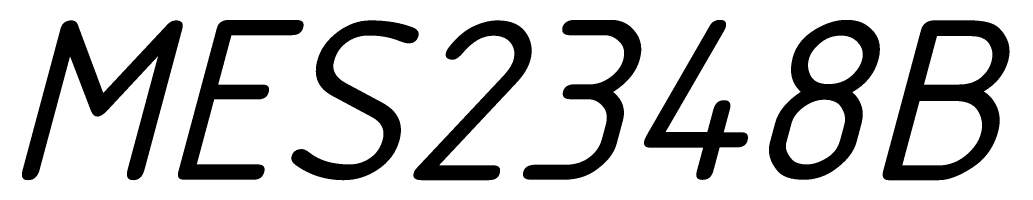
# Model space of a CAD drawing. Header units: millimetres. Extents: x 0 to 3195, y -378 to 232.
# Drawn here: x 172.48 to 187.99, y 194.71 to 197.22 of the extents above; entities that cross this region are included whole.
import ezdxf

# ---------------------------------------------------------------- set-up
doc = ezdxf.new("R2010")
doc.units = ezdxf.units.MM
doc.styles.add('ISOCPEUR', font='isocpeui.ttf', dxfattribs={"height": 250})

# ---------------------------------------------------------------- blocks, each defined once
blk = doc.blocks.new('*T1')
at = {"color": 0, "linetype": 'ByBlock', "lineweight": 70, "transparency": 16777216}
for p, q in [((0, 0), (395, 0)), ((0, 0), (0, -227.917)), ((20, 0), (20, -227.917)), ((150, 0), (150, -227.917)), ((210, 0), (210, -227.917)), ((245, 0), (245, -227.917)), ((290, 0), (290, -227.917)), ((310, 0), (310, -227.917)), ((330, 0), (330, -227.917)), ((355, 0), (355, -227.917)), ((395, 0), (395, -227.917)), ((400, 0), (795, 0)), ((400, 0), (400, -234.917)), ((420, 0), (420, -234.917)), ((550, 0), (550, -234.917)), ((610, 0), (610, -234.917)), ((645, 0), (645, -234.917)), ((690, 0), (690, -234.917)), ((710, 0), (710, -234.917)), ((730, 0), (730, -234.917)), ((755, 0), (755, -234.917)), ((795, 0), (795, -234.917)), ((800, 0), (1195, 0)), ((800, 0), (800, -234.585)), ((820, 0), (820, -234.585)), ((950, 0), (950, -234.585)), ((1010, 0), (1010, -234.585)), ((1045, 0), (1045, -234.585)), ((1090, 0), (1090, -234.585)), ((1110, 0), (1110, -234.585)), ((1130, 0), (1130, -234.585)), ((1155, 0), (1155, -234.585)), ((1195, 0), (1195, -234.585)), ((1200, 0), (1595, 0)), ((1200, 0), (1200, -228.117)), ((1220, 0), (1220, -228.117)), ((1350, 0), (1350, -228.117)), ((1410, 0), (1410, -228.117)), ((1445, 0), (1445, -228.117)), ((1490, 0), (1490, -228.117)), ((1510, 0), (1510, -228.117)), ((1530, 0), (1530, -228.117)), ((1555, 0), (1555, -228.117)), ((1595, 0), (1595, -228.117)), ((1600, 0), (1995, 0)), ((1600, 0), (1600, -229)), ((1620, 0), (1620, -229)), ((1750, 0), (1750, -229)), ((1810, 0), (1810, -229)), ((1845, 0), (1845, -229)), ((1890, 0), (1890, -229)), ((1910, 0), (1910, -229)), ((1930, 0), (1930, -229)), ((1955, 0), (1955, -229)), ((1995, 0), (1995, -229)), ((2000, 0), (2395, 0)), ((2000, 0), (2000, -228.583)), ((2020, 0), (2020, -228.583)), ((2150, 0), (2150, -228.583)), ((2210, 0), (2210, -228.583)), ((2245, 0), (2245, -228.583)), ((2290, 0), (2290, -228.583)), ((2310, 0), (2310, -228.583)), ((2330, 0), (2330, -228.583)), ((2355, 0), (2355, -228.583)), ((2395, 0), (2395, -228.583)), ((2400, 0), (2795, 0)), ((2400, 0), (2400, -228)), ((2420, 0), (2420, -228)), ((2550, 0), (2550, -228)), ((2610, 0), (2610, -228)), ((2645, 0), (2645, -228)), ((2690, 0), (2690, -228)), ((2710, 0), (2710, -228)), ((2730, 0), (2730, -228)), ((2755, 0), (2755, -228)), ((2795, 0), (2795, -228)), ((2800, 0), (3195, 0)), ((2800, 0), (2800, -92)), ((2820, 0), (2820, -92)), ((2950, 0), (2950, -92)), ((3010, 0), (3010, -92)), ((3045, 0), (3045, -92)), ((3090, 0), (3090, -92)), ((3110, 0), (3110, -92)), ((3130, 0), (3130, -92)), ((3155, 0), (3155, -92)), ((3195, 0), (3195, -92)), ((0, -20), (395, -20)), ((2800, -92), (3195, -92))]:
    blk.add_line(p, q, dxfattribs=at)
at = {"color": 0, "linetype": 'ByBlock', "lineweight": 25, "transparency": 16777216}
for p, q in [((400, -20), (795, -20)), ((800, -20), (1195, -20)), ((1200, -20), (1595, -20)), ((1600, -20), (1995, -20)), ((2000, -20), (2395, -20)), ((2400, -20), (2795, -20)), ((2800, -20), (3195, -20)), ((0, -28), (395, -28)), ((400, -28), (795, -28)), ((800, -28), (1195, -28)), ((1200, -28), (1595, -28)), ((1600, -28), (1995, -28)), ((2000, -28), (2395, -28)), ((2400, -28), (2795, -28)), ((2800, -28), (3195, -28)), ((800, -36), (1195, -36)), ((1200, -36), (1595, -36)), ((1600, -36), (1995, -36)), ((2000, -36), (2395, -36)), ((2400, -36), (2795, -36)), ((2800, -36), (3195, -36)), ((400, -39.667), (795, -39.667)), ((1200, -44), (1595, -44)), ((1600, -44), (1995, -44)), ((2000, -44), (2395, -44)), ((2400, -44), (2795, -44)), ((2800, -44), (3195, -44)), ((0, -44.083), (395, -44.083)), ((400, -47.667), (795, -47.667)), ((800, -50.833), (1195, -50.833)), ((1200, -52), (1595, -52)), ((1600, -52), (1995, -52)), ((2000, -52), (2395, -52)), ((2400, -52), (2795, -52)), ((2800, -52), (3195, -52)), ((400, -55.667), (795, -55.667)), ((1600, -60), (1995, -60)), ((2000, -60), (2395, -60)), ((2400, -60), (2795, -60)), ((2800, -60), (3195, -60)), ((0, -60.167), (395, -60.167)), ((1200, -63.417), (1595, -63.417)), ((800, -65.667), (1195, -65.667)), ((400, -66.333), (795, -66.333)), ((1600, -68), (1995, -68)), ((2000, -68), (2395, -68)), ((2400, -68), (2795, -68)), ((2800, -68), (3195, -68)), ((0, -71.833), (395, -71.833)), ((1200, -74.833), (1595, -74.833)), ((1600, -76), (1995, -76)), ((2000, -76), (2395, -76)), ((2400, -76), (2795, -76)), ((2800, -76), (3195, -76)), ((800, -76.833), (1195, -76.833)), ((400, -77), (795, -77)), ((0, -79.833), (395, -79.833)), ((1200, -82.833), (1595, -82.833)), ((1600, -84), (1995, -84)), ((2000, -84), (2395, -84)), ((2400, -84), (2795, -84)), ((2800, -84), (3195, -84)), ((400, -85), (795, -85)), ((0, -87.833), (395, -87.833)), ((800, -88), (1195, -88)), ((1600, -92), (1995, -92)), ((2000, -92), (2395, -92)), ((2400, -92), (2795, -92)), ((400, -93), (795, -93)), ((0, -95.833), (395, -95.833)), ((800, -98.669), (1195, -98.669)), ((1600, -100), (1995, -100)), ((2400, -100), (2795, -100)), ((2000, -100.417), (2395, -100.417)), ((400, -101), (795, -101)), ((0, -106.5), (395, -106.5)), ((800, -106.669), (1195, -106.669)), ((1200, -107.5), (1595, -107.5)), ((2400, -108), (2795, -108)), ((1600, -108.417), (1995, -108.417)), ((2000, -108.417), (2395, -108.417)), ((400, -112.667), (795, -112.667)), ((800, -114.669), (1195, -114.669)), ((2400, -116), (2795, -116)), ((2000, -116.417), (2395, -116.417)), ((1600, -116.833), (1995, -116.833)), ((0, -117.167), (395, -117.167)), ((400, -120.667), (795, -120.667)), ((2400, -124), (2795, -124)), ((2000, -124.417), (2395, -124.417)), ((1600, -125), (1995, -125)), ((400, -128.667), (795, -128.667)), ((800, -129.502), (1195, -129.502)), ((2400, -132), (2795, -132)), ((1200, -132.167), (1595, -132.167)), ((2000, -132.583), (2395, -132.583)), ((1600, -133), (1995, -133)), ((0, -137.417), (395, -137.417)), ((2400, -140), (2795, -140)), ((400, -140.083), (795, -140.083)), ((1200, -140.167), (1595, -140.167)), ((2000, -140.583), (2395, -140.583)), ((1600, -141), (1995, -141)), ((800, -144.335), (1195, -144.335)), ((2400, -148), (2795, -148)), ((1200, -148.167), (1595, -148.167)), ((2000, -148.583), (2395, -148.583)), ((1600, -149), (1995, -149)), ((0, -149.083), (395, -149.083)), ((400, -151.5), (795, -151.5)), ((800, -155.752), (1195, -155.752)), ((2400, -156), (2795, -156)), ((2000, -156.583), (2395, -156.583)), ((1600, -157), (1995, -157)), ((400, -159.5), (795, -159.5)), ((1200, -160.083), (1595, -160.083)), ((0, -160.5), (395, -160.5)), ((2400, -164), (2795, -164)), ((2000, -164.583), (2395, -164.583)), ((1600, -165), (1995, -165)), ((800, -167.169), (1195, -167.169)), ((400, -167.5), (795, -167.5)), ((0, -171.917), (395, -171.917)), ((1200, -172), (1595, -172)), ((2400, -172), (2795, -172)), ((2000, -172.583), (2395, -172.583)), ((1600, -173), (1995, -173)), ((400, -175.5), (795, -175.5)), ((800, -178.585), (1195, -178.585)), ((0, -179.917), (395, -179.917)), ((2400, -180), (2795, -180)), ((1200, -180.117), (1595, -180.117)), ((2000, -180.583), (2395, -180.583)), ((1600, -181), (1995, -181)), ((400, -183.5), (795, -183.5)), ((800, -186.585), (1195, -186.585)), ((0, -187.917), (395, -187.917)), ((1200, -188.117), (1595, -188.117)), ((2400, -188), (2795, -188)), ((2000, -188.583), (2395, -188.583)), ((1600, -189), (1995, -189)), ((400, -191.5), (795, -191.5)), ((800, -194.585), (1195, -194.585)), ((0, -195.917), (395, -195.917)), ((2400, -196), (2795, -196)), ((1200, -196.117), (1595, -196.117)), ((2000, -196.583), (2395, -196.583)), ((1600, -197), (1995, -197)), ((400, -199.5), (795, -199.5)), ((800, -202.585), (1195, -202.585)), ((0, -203.917), (395, -203.917)), ((1200, -204.117), (1595, -204.117)), ((2400, -204), (2795, -204)), ((2000, -204.583), (2395, -204.583)), ((1600, -205), (1995, -205)), ((800, -210.585), (1195, -210.585)), ((400, -210.917), (795, -210.917)), ((0, -211.917), (395, -211.917)), ((2400, -212), (2795, -212)), ((1200, -212.117), (1595, -212.117)), ((2000, -212.583), (2395, -212.583)), ((1600, -213), (1995, -213)), ((800, -218.585), (1195, -218.585)), ((400, -218.917), (795, -218.917)), ((0, -219.917), (395, -219.917)), ((2400, -220), (2795, -220)), ((1200, -220.117), (1595, -220.117)), ((2000, -220.583), (2395, -220.583)), ((1600, -221), (1995, -221)), ((800, -226.585), (1195, -226.585)), ((400, -226.917), (795, -226.917)), ((0, -227.917), (395, -227.917)), ((2400, -228), (2795, -228)), ((1200, -228.117), (1595, -228.117)), ((2000, -228.583), (2395, -228.583)), ((1600, -229), (1995, -229)), ((800, -234.585), (1195, -234.585)), ((400, -234.917), (795, -234.917))]:
    blk.add_line(p, q, dxfattribs=at)
at = {"transparency": 16777216, "char_height": 2.5, "style": 'ISOCPEUR'}
for s, insert, width, attachment_point in [('Тип, марка, обозначение документа, опросного листа', (180, -10), 59, 5), ('Ед. измерения', (300, -10), 19, 5), ('Тип, марка, обозначение документа, опросного листа', (580, -10), 59, 5), ('Ед. измерения', (700, -10), 19, 5), ('Тип, марка, обозначение документа, опросного листа', (980, -10), 59, 5), ('Ед. измерения', (1100, -10), 19, 5), ('Тип, марка, обозначение документа, опросного листа', (1380, -10), 59, 5), ('Ед. измерения', (1500, -10), 19, 5), ('Тип, марка, обозначение документа, опросного листа', (1780, -10), 59, 5), ('Ед. измерения', (1900, -10), 19, 5), ('Тип, марка, обозначение документа, опросного листа', (2180, -10), 59, 5), ('Ед. измерения', (2300, -10), 19, 5), ('Тип, марка, обозначение документа, опросного листа', (2580, -10), 59, 5), ('Ед. измерения', (2700, -10), 19, 5), ('Тип, марка, обозначение документа, опросного листа', (2980, -10), 59, 5), ('Ед. измерения', (3100, -10), 19, 5), ('Масса\\P1 ед. кг', (342.5, -10), 24, 5), ('Масса\\P1 ед. кг', (742.5, -10), 24, 5), ('Масса\\P1 ед. кг', (1142.5, -10), 24, 5), ('Масса\\P1 ед. кг', (1542.5, -10), 24, 5), ('Масса\\P1 ед. кг', (1942.5, -10), 24, 5), ('Масса\\P1 ед. кг', (2342.5, -10), 24, 5), ('Масса\\P1 ед. кг', (2742.5, -10), 24, 5), ('Масса\\P1 ед. кг', (3142.5, -10), 24, 5), ('Наименование и техническая характеристика', (85, -10), 125, 5), ('Код продукции', (227.5, -10), 34, 5), ('Поставщик', (267.5, -10), 44, 5), ('Примечание', (375, -10), 39, 5), ('Наименование и техническая характеристика', (485, -10), 125, 5), ('Код продукции', (627.5, -10), 34, 5), ('Поставщик', (667.5, -10), 44, 5), ('Примечание', (775, -10), 39, 5), ('Наименование и техническая характеристика', (885, -10), 125, 5), ('Код продукции', (1027.5, -10), 34, 5), ('Поставщик', (1067.5, -10), 44, 5), ('Примечание', (1175, -10), 39, 5), ('Наименование и техническая характеристика', (1285, -10), 125, 5), ('Код продукции', (1427.5, -10), 34, 5), ('Поставщик', (1467.5, -10), 44, 5), ('Примечание', (1575, -10), 39, 5), ('Наименование и техническая характеристика', (1685, -10), 125, 5), ('Код продукции', (1827.5, -10), 34, 5), ('Поставщик', (1867.5, -10), 44, 5), ('Примечание', (1975, -10), 39, 5), ('Наименование и техническая характеристика', (2085, -10), 125, 5), ('Код продукции', (2227.5, -10), 34, 5), ('Поставщик', (2267.5, -10), 44, 5), ('Примечание', (2375, -10), 39, 5), ('Наименование и техническая характеристика', (2485, -10), 125, 5), ('Код продукции', (2627.5, -10), 34, 5), ('Поставщик', (2667.5, -10), 44, 5), ('Примечание', (2775, -10), 39, 5), ('Наименование и техническая характеристика', (2885, -10), 125, 5), ('Код продукции', (3027.5, -10), 34, 5), ('Поставщик', (3067.5, -10), 44, 5), ('Примечание', (3175, -10), 39, 5), ('Поз.', (10, -10), 19, 5), ('Кол.', (320, -10), 19, 5), ('Поз.', (410, -10), 19, 5), ('Кол.', (720, -10), 19, 5), ('Поз.', (810, -10), 19, 5), ('Кол.', (1120, -10), 19, 5), ('Поз.', (1210, -10), 19, 5), ('Кол.', (1520, -10), 19, 5), ('Поз.', (1610, -10), 19, 5), ('Кол.', (1920, -10), 19, 5), ('Поз.', (2010, -10), 19, 5), ('Кол.', (2320, -10), 19, 5), ('Поз.', (2410, -10), 19, 5), ('Кол.', (2720, -10), 19, 5), ('Поз.', (2810, -10), 19, 5), ('Кол.', (3120, -10), 19, 5), ('Кабельный органайзер 19" 1U 5 колец черный', (422, -24), 126, 4), ('Оборудование', (85, -24), 126, 5), ('Материалы', (885, -24), 126, 5), ('Труба ПВХ гибкая гофр. д.20мм, лёгкая с протяжкой, 100м, цвет серый', (1222, -24), 126, 4), ('ДКС', (1467.5, -24), 41, 5), ('20.\xa0\xa0 \xa0', (410, -24), 19.8, 5), ('CO05-1M5RM', (580, -24), 56, 5), ('ITK', (667.5, -24), 41, 5), ('28', (720, -24), 16, 5), ('63.\xa0\xa0 \xa0', (1210, -24), 19.8, 5), ('91920', (1427.5, -24), 31, 5), ('8100', (1520, -24), 16, 5), ('шт.', (700, -24), 16, 5), ('м', (1500, -24), 16, 5), ('PDU 9 розеток DIN49440 (нем. станд.) 1U, шнур 2м вилка IEC 320 C14, алюминиевый профиль, черный', (422, -33.833), 126, 4), ('Коммутатор доступа стекируемый L3: 48х10/100/1000BASE-T (RJ-45), 4х10GBASE-R (SFP+)/1000BASE-X (SFP), RS-232/RJ-45, разъем 12V DC для подключения резервной АКБ', (22, -36.042), 126, 4), ('Лоток перфорированный 400х50 L3000', (822, -32), 126, 4), ('Держатель с защелкой, д. 20мм', (1222, -32), 126, 4), ('ДКС', (1067.5, -32), 41, 5), ('ДКС', (1467.5, -32), 41, 5), ('43.\xa0\xa0 \xa0', (810, -32), 19.8, 5), ('35266', (1027.5, -32), 31, 5), ('400', (1120, -32), 16, 5), ('64.\xa0\xa0 \xa0', (1210, -32), 19.8, 5), ('51020', (1427.5, -32), 31, 5), ('8100', (1520, -32), 16, 5), ('м', (1100, -32), 16, 5), ('шт.', (1500, -32), 16, 5), ('21.\xa0\xa0 \xa0', (410, -33.833), 19.8, 5), ('PH22-9D2', (580, -33.833), 56, 5), ('ITK', (667.5, -33.833), 41, 5), ('8', (720, -33.833), 16, 5), ('шт.', (700, -33.833), 16, 5), ('1.\xa0\xa0\xa0\xa0\xa0\xa0 \xa0', (10, -36.042), 19.8, 5), ('MES2348B', (180, -36.042), 56, 5), ('Eltex', (267.5, -36.042), 41, 5), ('10', (320, -36.042), 16, 5), ('шт.', (300, -36.042), 16, 5), ('Терморасширяющийся материал в виде ленты', (1222, -40), 126, 4), ('65.\xa0\xa0 \xa0', (1210, -40), 19.8, 5), ('ОГНЕЗА-ТРМ', (1380, -40), 56, 5), ('ОГНЕЗА', (1467.5, -40), 41, 5), ('30', (1520, -40), 16, 5), ('шт.', (1500, -40), 16, 5), ('Патч-панель кат.5E UTP 48 портов (Dual), 2U', (422, -43.667), 126, 4), ('Крышка с заземлением на лоток осн.400 L3000', (822, -43.417), 126, 4), ('ДКС', (1067.5, -43.417), 41, 5), ('44.\xa0\xa0 \xa0', (810, -43.417), 19.8, 5), ('35526', (1027.5, -43.417), 31, 5), ('400', (1120, -43.417), 16, 5), ('22.\xa0\xa0 \xa0', (410, -43.667), 19.8, 5), ('PP48-2UC5EU-D05', (580, -43.667), 56, 5), ('ITK', (667.5, -43.667), 41, 5), ('9', (720, -43.667), 16, 5), ('м', (1100, -43.417), 16, 5), ('шт.', (700, -43.667), 16, 5), ('Коммутатор доступа стекируемый L3: 24х10/100/1000BASE-T (RJ-45), 4х10GBASE-R (SFP+)/1000BASE-X (SFP), RS-232/RJ-45. Разъем 12V DC для подключения резервной АКБ.', (22, -52.125), 126, 4), ('Огнезащитный терморасширяющийся герметик ', (1285, -48), 126, 5), ('66.\xa0\xa0 \xa0', (1210, -48), 19.8, 5), ('ОГНЕЗА-ГТ', (1380, -48), 56, 5), ('ОГНЕЗА', (1467.5, -48), 41, 5), ('90', (1520, -48), 16, 5), ('кг', (1500, -48), 16, 5), ('Патч-панель кат.5E UTP 24 порта (Dual), 1U', (422, -51.667), 126, 4), ('23.\xa0\xa0 \xa0', (410, -51.667), 19.8, 5), ('PP24-1UC5EU-D05', (580, -51.667), 56, 5), ('ITK', (667.5, -51.667), 41, 5), ('11', (720, -51.667), 16, 5), ('2.\xa0\xa0\xa0\xa0\xa0\xa0 \xa0', (10, -52.125), 19.8, 5), ('MES2324В', (180, -52.125), 56, 5), ('Eltex', (267.5, -52.125), 41, 5), ('3', (320, -52.125), 16, 5), ('шт.', (700, -51.667), 16, 5), ('шт.', (300, -52.125), 16, 5), ('Ответвитель DPT Т-образный горизонтальный 400х50 в комплекте с крепежными элементами и соединительными пластинами, необходимыми для монтажа', (822, -58.25), 126, 4), ('Кабели и провода', (1222, -57.708), 126, 4), ('ДКС', (1067.5, -58.25), 41, 5), ('45.\xa0\xa0 \xa0', (810, -58.25), 19.8, 5), ('36126K', (1027.5, -58.25), 31, 5), ('9', (1120, -58.25), 16, 5), ('Кросс 19″ СегментЛАН, предсобранный 1U, 16 портов LC/UPC duplex, 50/125 мкм OM3', (422, -61), 126, 4), ('шт.', (1100, -58.25), 16, 5), ('Сегмент Энерго', (667.5, -61), 41, 5), ('24.\xa0\xa0 \xa0', (410, -61), 19.8, 5), ('7', (720, -61), 16, 5), ('шт.', (700, -61), 16, 5), ('Коммутатор, 8 портов 10/100/1000 Base-T (PoE/PoE+), 2 порта 100Base-FX/1000Base-X (SFP), 220V AC', (22, -66), 126, 4), ('3.\xa0\xa0\xa0\xa0\xa0\xa0 \xa0', (10, -66), 19.8, 5), ('MES2408P', (180, -66), 56, 5), ('Eltex', (267.5, -66), 41, 5), ('5', (320, -66), 16, 5), ('ОБР-В-нг(А)-LSLTx 12 G.651-400H (OM3)', (1380, -69.125), 56, 5), ('шт.', (300, -66), 16, 5), ('Кабель оптический, многомодовый, ОМ3, 12 волокон, 50/125', (1222, -69.125), 126, 4), ('Крышка на ответвитель DPT Т-образный горизонтальный осн.400 в комплекте с метизами и пластинами PTCE', (822, -71.25), 126, 4), ('67.\xa0\xa0 \xa0', (1210, -69.125), 19.8, 5), ('Инкаб', (1467.5, -69.125), 41, 5), ('320', (1520, -69.125), 16, 5), ('Кросс 19″ СегментЛАН, предсобранный 3U, 96 портов LC/UPC duplex, 50/125 мкм OM3', (422, -71.667), 126, 4), ('м', (1500, -69.125), 16, 5), ('ДКС', (1067.5, -71.25), 41, 5), ('Сегмент Энерго', (667.5, -71.667), 41, 5), ('46.\xa0\xa0 \xa0', (810, -71.25), 19.8, 5), ('38046K', (1027.5, -71.25), 31, 5), ('9', (1120, -71.25), 16, 5), ('25.\xa0\xa0 \xa0', (410, -71.667), 19.8, 5), ('1', (720, -71.667), 16, 5), ('шт.', (1100, -71.25), 16, 5), ('шт.', (700, -71.667), 16, 5), ('SFP+ 10G модуль, 2 волокна, 850 nm, LC, DDM', (22, -75.833), 126, 4), ('4.\xa0\xa0\xa0\xa0\xa0\xa0 \xa0', (10, -75.833), 19.8, 5), ('FH-SP851TCDL03', (180, -75.833), 56, 5), ('Eltex', (267.5, -75.833), 41, 5), ('12', (320, -75.833), 16, 5), ('шт.', (300, -75.833), 16, 5), ('Патч-корд U/UTP, категория 5e, 0.5 м, стандартный разъем', (1222, -78.833), 126, 4), ('Сегмент Энерго', (1467.5, -78.833), 41, 5), ('68.\xa0\xa0 \xa0', (1210, -78.833), 19.8, 5), ('U/UTP Cat5e LSZH', (1380, -78.833), 56, 5), ('17516-515RJRJ010', (1427.5, -78.833), 31, 5), ('464', (1520, -78.833), 16, 5), ('шт.', (1500, -78.833), 16, 5), ('Угол CPO 90 горизонтальный 90° 400х50 в комплекте с крепежными элементами и соединительными пластинами, необходимыми для монтажа', (822, -82.417), 126, 4), ('Розетка RJ-45 одинарная Brite кат.5E белый (в стену)', (422, -81), 126, 4), ('26.\xa0\xa0 \xa0', (410, -81), 19.8, 5), ('BR-K10-1-K01-PRO', (580, -81), 56, 5), ('IEK', (667.5, -81), 41, 5), ('65', (720, -81), 16, 5), ('шт.', (700, -81), 16, 5), ('ДКС', (1067.5, -82.417), 41, 5), ('47.\xa0\xa0 \xa0', (810, -82.417), 19.8, 5), ('36006K', (1027.5, -82.417), 31, 5), ('4', (1120, -82.417), 16, 5), ('шт.', (1100, -82.417), 16, 5), ('ИБП 1,5кВА/1,5кВт, в составе комплекта:', (22, -83.833), 126, 4), ('5.\xa0\xa0\xa0\xa0\xa0\xa0 \xa0', (10, -83.833), 19.8, 5), ('C711015V36/SP1', (180, -83.833), 56, 5), ('AKEL', (267.5, -83.833), 41, 5), ('7', (320, -83.833), 16, 5), ('компл.', (300, -83.833), 16, 5), ('Розетка RJ-45 двойная Brite 5е кат., 10A/250В, белый (в стену)', (422, -89), 126, 4), ('27.\xa0\xa0 \xa0', (410, -89), 19.8, 5), ('BR-K20-1-K01-PRO', (580, -89), 56, 5), ('IEK', (667.5, -89), 41, 5), ('47', (720, -89), 16, 5), ('шт.', (700, -89), 16, 5), ('Крышка на угол CPO 90 горизонтальный 90° осн.400 в комплекте с метизами и пластинами PTCE', (822, -93.334), 126, 4), ('ИБП 3,0кВА/3,0кВт, в составе комплекта: ', (22, -91.833), 126, 4), ('6.\xa0\xa0\xa0\xa0\xa0\xa0 \xa0', (10, -91.833), 19.8, 5), ('C71103V72/SP1', (180, -91.833), 56, 5), ('AKEL', (267.5, -91.833), 41, 5), ('1', (320, -91.833), 16, 5), ('компл.', (300, -91.833), 16, 5), ('ДКС', (1067.5, -93.334), 41, 5), ('48.\xa0\xa0 \xa0', (810, -93.334), 19.8, 5), ('38006K', (1027.5, -93.334), 31, 5), ('4', (1120, -93.334), 16, 5), ('шт.', (1100, -93.334), 16, 5), ('Патч-корд U/UTP, категория 5e, 2 м, стандартный разъем', (1222, -95.167), 126, 4), ('Сегмент Энерго', (1467.5, -95.167), 41, 5), ('69.\xa0\xa0 \xa0', (1210, -95.167), 19.8, 5), ('U/UTP Cat5e LSZH', (1380, -95.167), 56, 5), ('17516-515RJRJ010', (1427.5, -95.167), 31, 5), ('7', (1520, -95.167), 16, 5), ('шт.', (1500, -95.167), 16, 5), ('Коробка установочная СЗ для твердых стен D=68х45мм', (422, -97), 126, 4), ('28.\xa0\xa0 \xa0', (410, -97), 19.8, 5), ('UKT10-068-045-000-A-N-UO', (580, -97), 56, 5), ('IEK', (667.5, -97), 41, 5), ('204', (720, -97), 16, 5), ('шт.', (700, -97), 16, 5), ('Внешний батарейный модуль 36В 18Ач, для ИБП исполнение Rack, высота 2U', (22, -101.167), 126, 4), ('7.\xa0\xa0\xa0\xa0\xa0\xa0 \xa0', (10, -101.167), 19.8, 5), ('УВБМ-BAT-36V', (180, -101.167), 56, 5), ('AKEL', (267.5, -101.167), 41, 5), ('7', (320, -101.167), 16, 5), ('шт.', (300, -101.167), 16, 5), ('ДКС', (1067.5, -102.669), 41, 5), ('49.\xa0\xa0 \xa0', (810, -102.669), 19.8, 5), ('Шпилька М6', (822, -102.669), 126, 4), ('SCM20602', (1027.5, -102.669), 31, 5), ('1200', (1120, -102.669), 16, 5), ('м', (1100, -102.669), 16, 5), ('Компьютерная розетка RJ-45 без шторки модульная, кат.5е, Avanti, белое облако, 1 модуль (в лючок)', (422, -106.833), 126, 4), ('ДКС', (667.5, -106.833), 41, 5), ('29.\xa0\xa0 \xa0', (410, -106.833), 19.8, 5), ('4400661', (627.5, -106.833), 31, 5), ('273', (720, -106.833), 16, 5), ('шт.', (700, -106.833), 16, 5), ('Лоток перфорированный 200х50 L3000 толщина 1,0 мм', (822, -110.669), 126, 4), ('ДКС', (1067.5, -110.669), 41, 5), ('50.\xa0\xa0 \xa0', (810, -110.669), 19.8, 5), ('3526410', (1027.5, -110.669), 31, 5), ('235', (1120, -110.669), 16, 5), ('Внешний батарейный модуль 72В 18Ач, для ИБП исполнение Rack, высота 2U', (22, -111.833), 126, 4), ('м', (1100, -110.669), 16, 5), ('8.\xa0\xa0\xa0\xa0\xa0\xa0 \xa0', (10, -111.833), 19.8, 5), ('УВБМ-BAT-72V', (180, -111.833), 56, 5), ('AKEL', (267.5, -111.833), 41, 5), ('1', (320, -111.833), 16, 5), ('шт.', (300, -111.833), 16, 5), ('Кабель низкотоксичный парной скрутки для СКС и IP-сетей имеет 2 пары жил диаметром 0,52 мм (24 AWG) и специальную ПВХ оболочку зелёного цвета, категория 5e.Предназначен для групповой внутренней стационарной прокладки насоциальных объектах (школы, сады, больницы, пр.). ', (1222, -119.833), 126, 4), ('HDMI розетка одинарная в стену, тип А-А, Avanti, белое облако', (422, -116.667), 126, 4), ('ДКС', (667.5, -116.667), 41, 5), ('30.\xa0\xa0 \xa0', (410, -116.667), 19.8, 5), ('4400253', (627.5, -116.667), 31, 5), ('47', (720, -116.667), 16, 5), ('шт.', (700, -116.667), 16, 5), ('Сегмент ЛАН U/UTP Cat5e PVCLSнг(А)-LSLTx', (1380, -119.833), 56, 5), ('Сегмент Энерго', (1467.5, -119.833), 41, 5), ('70.\xa0\xa0 \xa0', (1210, -119.833), 19.8, 5), ('11516-31112', (1427.5, -119.833), 31, 5), ('19800', (1520, -119.833), 16, 5), ('м', (1500, -119.833), 16, 5), ('Внутренний адаптер для удаленного мониторинга и управления по протоколу SNMP ИБП серий C711, N711, С733, R733 и C5-RM с портом Ethernet и возможностью подключения датчика NTFL-711v3 (установка во внутренний слот)', (22, -127.292), 126, 4), ('Крышка с заземлением на лоток осн.200 L3000', (822, -122.085), 126, 4), ('ДКС', (1067.5, -122.085), 41, 5), ('35524', (1027.5, -122.085), 31, 5), ('235', (1120, -122.085), 16, 5), ('51.\xa0\xa0 \xa0', (810, -122.085), 19.8, 5), ('м', (1100, -122.085), 16, 5), ('USB 3.0 розетка одинарная в стену, тип А-А, Avanti, белое облако', (422, -124.667), 126, 4), ('ДКС', (667.5, -124.667), 41, 5), ('31.\xa0\xa0 \xa0', (410, -124.667), 19.8, 5), ('4400303', (627.5, -124.667), 31, 5), ('45', (720, -124.667), 16, 5), ('шт.', (700, -124.667), 16, 5), ('9.\xa0\xa0\xa0\xa0\xa0\xa0 \xa0', (10, -127.292), 19.8, 5), ('WEBCard-711v3', (180, -127.292), 56, 5), ('AKEL', (267.5, -127.292), 41, 5), ('8', (320, -127.292), 16, 5), ('шт.', (300, -127.292), 16, 5), ('HDMI розетка модульная, тип А-А, Avanti, белое облако, 1 модуль (в лючок)', (422, -134.375), 126, 4), ('ДКС', (667.5, -134.375), 41, 5), ('32.\xa0\xa0 \xa0', (410, -134.375), 19.8, 5), ('4400251', (627.5, -134.375), 31, 5), ('45', (720, -134.375), 16, 5), ('Угол горизонтальный 90 градусов 50х200, 1,2 мм, в комплекте с крепежными элементами и соединительными пластинами, необходимыми для монтажа', (822, -136.919), 126, 4), ('шт.', (700, -134.375), 16, 5), ('Провод силовой ПуВнг(А)-LS 1х6 желто-зеленый однопроволочный', (1222, -136.167), 126, 4), ('ПуВнг(А)-LSLTx 1х6', (1380, -136.167), 56, 5), ('71.\xa0\xa0 \xa0', (1210, -136.167), 19.8, 5), ('Россия', (1467.5, -136.167), 41, 5), ('270', (1520, -136.167), 16, 5), ('ДКС', (1067.5, -136.919), 41, 5), ('52.\xa0\xa0 \xa0', (810, -136.919), 19.8, 5), ('SDN520K', (1027.5, -136.919), 31, 5), ('2', (1120, -136.919), 16, 5), ('м', (1500, -136.167), 16, 5), ('шт.', (1100, -136.919), 16, 5), ('Комплект телескопических направляющих 450-700 мм для установки ИБП высотой 2U в 19" стойку (не более 80 кг)', (22, -143.25), 126, 4), ('10.\xa0\xa0 \xa0', (10, -143.25), 19.8, 5), ('RailKit-711v1', (180, -143.25), 56, 5), ('AKEL', (267.5, -143.25), 41, 5), ('16', (320, -143.25), 16, 5), ('Кабель соединительный HDMI-HDMI 10 метров', (1222, -144.167), 126, 4), ('шт.', (300, -143.25), 16, 5), ('72.\xa0\xa0 \xa0', (1210, -144.167), 19.8, 5), ('47', (1520, -144.167), 16, 5), ('шт.', (1500, -144.167), 16, 5), ('USB 3.0 розетка модульная, тип А-А, Avanti, белое облако, 1 модуль (в лючок)', (422, -145.792), 126, 4), ('ДКС', (667.5, -145.792), 41, 5), ('33.\xa0\xa0 \xa0', (410, -145.792), 19.8, 5), ('4400301', (627.5, -145.792), 31, 5), ('45', (720, -145.792), 16, 5), ('шт.', (700, -145.792), 16, 5), ('Крышка на угол горизонтальный 90 градусов 200, 1,2 мм, в комплекте с крепежными элементами необходимыми для монтажа', (822, -150.044), 126, 4), ('ДКС', (1067.5, -150.044), 41, 5), ('53.\xa0\xa0 \xa0', (810, -150.044), 19.8, 5), ('SKDN200K', (1027.5, -150.044), 31, 5), ('2', (1120, -150.044), 16, 5), ('шт.', (1100, -150.044), 16, 5), ('Шкаф напольный 42U 800х1200мм дверь передняя перфорированная задняя распашная перфорированная черный RAL9005', (22, -154.792), 126, 4), ('Кабель соединительный USB-USB 10 метров', (1222, -154.125), 126, 4), ('73.\xa0\xa0 \xa0', (1210, -154.125), 19.8, 5), ('49', (1520, -154.125), 16, 5), ('11.\xa0\xa0 \xa0', (10, -154.792), 19.8, 5), ('LN05-42U82-P2P-SBZ', (180, -154.792), 56, 5), ('ITK', (267.5, -154.792), 41, 5), ('1', (320, -154.792), 16, 5), ('шт.', (1500, -154.125), 16, 5), ('Рамка одинарная Brite белый ', (422, -155.5), 126, 4), ('шт.', (300, -154.792), 16, 5), ('34.\xa0\xa0 \xa0', (410, -155.5), 19.8, 5), ('BR-M12-K01-PRO', (580, -155.5), 56, 5), ('IEK', (667.5, -155.5), 41, 5), ('14', (720, -155.5), 16, 5), ('шт.', (700, -155.5), 16, 5), ('Ответвитель универсальный 50х200, 1,2 мм, в комплекте с крепежными элементами и соединительными пластинами, необходимыми для монтажа', (822, -161.46), 126, 4), ('ДКС', (1067.5, -161.46), 41, 5), ('54.\xa0\xa0 \xa0', (810, -161.46), 19.8, 5), ('SFN520K', (1027.5, -161.46), 31, 5), ('3', (1120, -161.46), 16, 5), ('шт.', (1100, -161.46), 16, 5), ('Рамка двойная Brite белый ', (422, -163.5), 126, 4), ('Оптический коммутационный соединительный шнур (патч-корд), MM, 50/125 (OM3), LC/UPC-LC/UPC, (Duplex), 1м', (1222, -166.042), 126, 4), ('35.\xa0\xa0 \xa0', (410, -163.5), 19.8, 5), ('BR-M22-K01-PRO', (580, -163.5), 56, 5), ('IEK', (667.5, -163.5), 41, 5), ('23', (720, -163.5), 16, 5), ('Шкаф напольный 42U 600х800мм укомплектованный дверь передняя перфорированная задняя распашная перфорированная черный RAL9005', (22, -166.208), 126, 4), ('шт.', (700, -163.5), 16, 5), ('74.\xa0\xa0 \xa0', (1210, -166.042), 19.8, 5), ('FPC5003-LCU-LCU-C2L-1M', (1380, -166.042), 56, 5), ('ITK', (1467.5, -166.042), 41, 5), ('22', (1520, -166.042), 16, 5), ('12.\xa0\xa0 \xa0', (10, -166.208), 19.8, 5), ('LN05-42U68-P2P-SBZ', (180, -166.208), 56, 5), ('ITK', (267.5, -166.208), 41, 5), ('7', (320, -166.208), 16, 5), ('шт.', (1500, -166.042), 16, 5), ('шт.', (300, -166.208), 16, 5), ('Крышка на ответвитель универсальный с основанием 200, 1,2 мм, в комплекте с крепежными элементами необходимыми для монтажа', (822, -172.877), 126, 4), ('Рамка тройная Brite белый ', (422, -171.5), 126, 4), ('36.\xa0\xa0 \xa0', (410, -171.5), 19.8, 5), ('BR-M32-K01-PRO', (580, -171.5), 56, 5), ('IEK', (667.5, -171.5), 41, 5), ('48', (720, -171.5), 16, 5), ('шт.', (700, -171.5), 16, 5), ('ДКС', (1067.5, -172.877), 41, 5), ('55.\xa0\xa0 \xa0', (810, -172.877), 19.8, 5), ('SKFN200K', (1027.5, -172.877), 31, 5), ('3', (1120, -172.877), 16, 5), ('Оптический коммутационный соединительный шнур (патч-корд), MM, 50/125 (OM3), LC/UPC-LC/UPC, (Duplex), 3м', (1222.5, -176.058), 125, 4), ('шт.', (1100, -172.877), 16, 5), ('Модуль вентиляторный 1U с цифровым термостатом 4 вентилятора черный', (22, -175.917), 126, 4), ('13.\xa0\xa0 \xa0', (10, -175.917), 19.8, 5), ('FM05-1U4TS-R', (180, -175.917), 56, 5), ('ITK', (267.5, -175.917), 41, 5), ('8', (320, -175.917), 16, 5), ('75.\xa0\xa0 \xa0', (1210, -176.058), 19.8, 5), ('FPC5003-LCU-LCU-C2L-3M', (1380, -176.058), 59.8, 5), ('ITK', (1467.5, -176.058), 44, 5), ('7', (1520, -176.058), 19.8, 5), ('шт.', (300, -175.917), 16, 5), ('шт.', (1500, -176.058), 19.8, 5), ('IP-камера видеонаблюдения купольная', (422, -179.5), 126, 4), ('RVi-2NCD2489 (2.8-12)', (580, -179.5), 56, 5), ('37.\xa0\xa0 \xa0', (410, -179.5), 19.8, 5), ('RVI', (667.5, -179.5), 41, 5), ('6', (720, -179.5), 16, 5), ('шт.', (700, -179.5), 16, 5), ('Траверса для подвеса лотка шириной до 400 мм', (822, -182.585), 126, 4), ('ДКС', (1067.5, -182.585), 41, 5), ('BST4140', (1027.5, -182.585), 31, 5), ('56.\xa0\xa0 \xa0', (810, -182.585), 19.8, 5), ('520', (1120, -182.585), 16, 5), ('Кольцо кабельное 70х88мм черное (4шт/компл)', (22, -183.917), 126, 4), ('шт.', (1100, -182.585), 16, 5), ('14.\xa0\xa0 \xa0', (10, -183.917), 19.8, 5), ('CR05-7088', (180, -183.917), 56, 5), ('ITK', (267.5, -183.917), 41, 5), ('8', (320, -183.917), 16, 5), ('компл.', (300, -183.917), 16, 5), ('Оборудование телефонии', (485, -187.5), 126, 5), ('Лестничный лоток 50х400, L3000, горячеоцинкованный (для стояков СС)', (822, -190.585), 126, 4), ('ДКС', (1067.5, -190.585), 41, 5), ('57.\xa0\xa0 \xa0', (810, -190.585), 19.8, 5), ('LL5040HDZ', (1027.5, -190.585), 31, 5), ('30', (1120, -190.585), 16, 5), ('м', (1100, -190.585), 16, 5), ('Щеточный кабельный ввод 390х115мм черный', (22, -191.917), 126, 4), ('15.\xa0\xa0 \xa0', (10, -191.917), 19.8, 5), ('BE05-390-115M', (180, -191.917), 56, 5), ('ITK', (267.5, -191.917), 41, 5), ('8', (320, -191.917), 16, 5), ('шт.', (300, -191.917), 16, 5), ('Патч-панель кат.5E UTP 24 порта (Dual), 1U', (422, -195.5), 126, 4), ('38.\xa0\xa0 \xa0', (410, -195.5), 19.8, 5), ('PP24-1UC5EU-D05', (580, -195.5), 56, 5), ('ITK', (667.5, -195.5), 41, 5), ('1', (720, -195.5), 16, 5), ('шт.', (700, -195.5), 16, 5), ('Пластина монтажная вертикальная, цинк-ламельная', (822, -198.585), 126, 4), ('ДКС', (1067.5, -198.585), 41, 5), ('58.\xa0\xa0 \xa0', (810, -198.585), 19.8, 5), ('LP3000HDZL', (1027.5, -198.585), 31, 5), ('100', (1120, -198.585), 16, 5), ('Панель электрораспределительная с вырезом 19" 3U с DIN-рейкой черная', (22, -199.917), 126, 4), ('шт.', (1100, -198.585), 16, 5), ('16.\xa0\xa0 \xa0', (10, -199.917), 19.8, 5), ('EDPM05-3U22M', (180, -199.917), 56, 5), ('ITK', (267.5, -199.917), 41, 5), ('8', (320, -199.917), 16, 5), ('шт.', (300, -199.917), 16, 5), ('Патч-панель / коммутационная панель кат.5E UTP 8 портов для телефонии', (422, -205.208), 126, 4), ('39.\xa0\xa0 \xa0', (410, -205.208), 19.8, 5), ('4', (720, -205.208), 16, 5), ('шт.', (700, -205.208), 16, 5), ('Проволочный лоток 100х400 L3000 (для серверных)', (822, -206.585), 126, 4), ('ДКС', (1067.5, -206.585), 41, 5), ('59.\xa0\xa0 \xa0', (810, -206.585), 19.8, 5), ('FC1040', (1027.5, -206.585), 31, 5), ('90', (1120, -206.585), 16, 5), ('м', (1100, -206.585), 16, 5), ('Органайзер кабельный вертикальный 150х12мм 42U черный', (22, -207.917), 126, 4), ('17.\xa0\xa0 \xa0', (10, -207.917), 19.8, 5), ('CO05-15042-R', (180, -207.917), 56, 5), ('ITK', (267.5, -207.917), 41, 5), ('16', (320, -207.917), 16, 5), ('шт.', (300, -207.917), 16, 5), ('Кабельный органайзер 19" 1U 5 колец черный', (422, -214.917), 126, 4), ('Безвинтовое крепление для проволочного лотка', (822, -214.585), 126, 4), ('ДКС', (1067.5, -214.585), 41, 5), ('60.\xa0\xa0 \xa0', (810, -214.585), 19.8, 5), ('FC37304', (1027.5, -214.585), 31, 5), ('50', (1120, -214.585), 16, 5), ('40.\xa0\xa0 \xa0', (410, -214.917), 19.8, 5), ('CO05-1M5RM', (580, -214.917), 56, 5), ('ITK', (667.5, -214.917), 41, 5), ('5', (720, -214.917), 16, 5), ('шт.', (1100, -214.585), 16, 5), ('Шина заземления 483х25x3мм медь ШМТ М1 12 точек подключения М6', (22, -215.917), 126, 4), ('шт.', (700, -214.917), 16, 5), ('18.\xa0\xa0 \xa0', (10, -215.917), 19.8, 5), ('ER-12-325-M1', (180, -215.917), 56, 5), ('ITK', (267.5, -215.917), 41, 5), ('8', (320, -215.917), 16, 5), ('шт.', (300, -215.917), 16, 5), ('ДКС', (1067.5, -222.585), 41, 5), ('Офисная IP АТС', (422, -222.917), 126, 4), ('61.\xa0\xa0 \xa0', (810, -222.585), 19.8, 5), ('Консоль потолочная BBA с осн.400 мм', (822, -222.585), 126, 4), ('BBA2040', (1027.5, -222.585), 31, 5), ('50', (1120, -222.585), 16, 5), ('41.\xa0\xa0 \xa0', (410, -222.917), 19.8, 5), ('SMG-200', (580, -222.917), 56, 5), ('Eltex', (667.5, -222.917), 41, 5), ('1', (720, -222.917), 16, 5), ('Комплект проводов заземления (50cм - 6шт; 80cм - 3шт)', (22, -223.917), 126, 4), ('шт.', (1100, -222.585), 16, 5), ('шт.', (700, -222.917), 16, 5), ('19.\xa0\xa0 \xa0', (10, -223.917), 19.8, 5), ('ER12-6568', (180, -223.917), 56, 5), ('ITK', (267.5, -223.917), 41, 5), ('8', (320, -223.917), 16, 5), ('шт.', (300, -223.917), 16, 5), ('Анкер забивной ', (822, -230.585), 126, 4), ('IP-Телефон ', (422, -230.917), 126, 4), ('62.\xa0\xa0 \xa0', (810, -230.585), 19.8, 5), ('Россия', (1067.5, -230.585), 41, 5), ('1700', (1120, -230.585), 16, 5), ('42.\xa0\xa0 \xa0', (410, -230.917), 19.8, 5), ('VP-15P', (580, -230.917), 56, 5), ('Eltex', (667.5, -230.917), 41, 5), ('16', (720, -230.917), 16, 5), ('шт.', (1100, -230.585), 16, 5), ('шт.', (700, -230.917), 16, 5)]:
    blk.add_mtext(s, dxfattribs=dict(at, insert=insert, width=width, attachment_point=attachment_point))

msp = doc.modelspace()

# ---------------------------------------------------------------- block references
msp.add_blockref('*T1', (0, 232))

doc.saveas('drawing.dxf')
